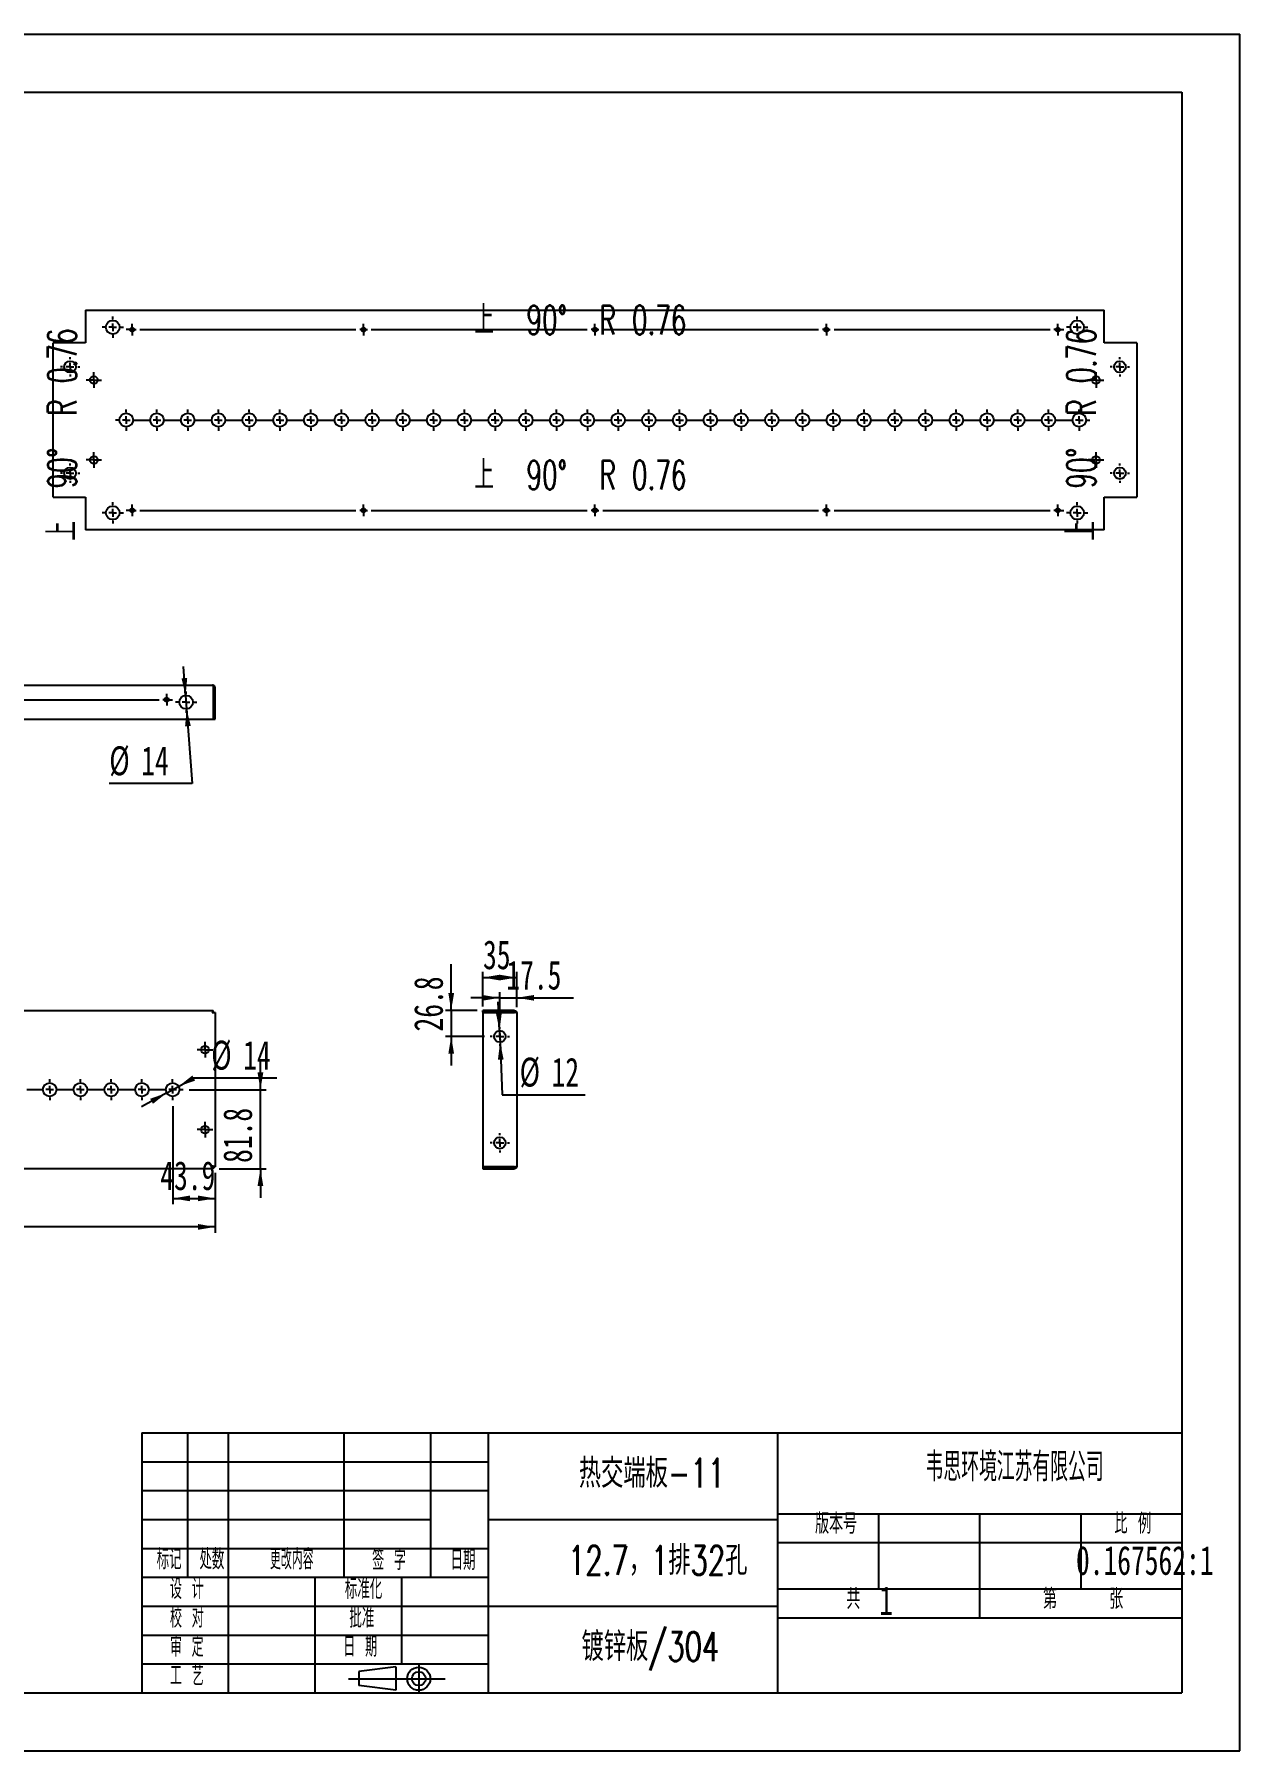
# Model space of a CAD drawing. Extents: x 0 to 2507, y 0 to 1772.
# Drawn here: x 1262 to 2507, y 0 to 1772 of the extents above; entities that cross this region are included whole.
import ezdxf

# ---------------------------------------------------------------- set-up
doc = ezdxf.new("R2010")
doc.units = 0
doc.header["$LTSCALE"] = 5.967946
doc.layers.get('0').update_dxf_attribs({"linetype": 'CONTINUOUS'})
for name, color, linetype in [('粗实线', 7, 'CONTINUOUS'), ('细实线', 7, 'CONTINUOUS'), ('轮廓线层', 7, 'CONTINUOUS')]:
    doc.layers.add(name, color=color, linetype=linetype)
doc.styles.add('SLDTEXTSTYLE0', font='TXT', dxfattribs={"width": 0.7, "bigfont": 'bigfont'})
doc.styles.add('SLDTEXTSTYLE1', font='TXT', dxfattribs={"width": 0.56, "bigfont": 'bigfont'})
doc.styles.add('SLDTEXTSTYLE2', font='TXT', dxfattribs={"width": 0.49, "bigfont": 'bigfont'})
doc.styles.add('SLDTEXTSTYLE3', font='TXT', dxfattribs={"width": 0.54, "bigfont": 'bigfont'})
doc.styles.add('SLDTEXTSTYLE4', font='TXT', dxfattribs={"width": 0.63, "bigfont": 'bigfont'})
doc.styles.add('SLDTEXTSTYLE5', font='TXT', dxfattribs={"width": 0.586667, "bigfont": 'bigfont'})
doc.styles.add('SLDTEXTSTYLE6', font='TXT', dxfattribs={"width": 0.7})
doc.styles.add('SLDTEXTSTYLE7', font='TXT', dxfattribs={"width": 0.628571, "bigfont": 'bigfont'})
doc.dimstyles.new('SLDDIMSTYLE0', dxfattribs={"dimtxt": 29.839728, "dimasz": 17.903837, "dimexe": 0, "dimexo": 0.0625, "dimgap": 7.459932, "dimtad": 2, "dimdec": 1, "dimrnd": 1e-09, "dimzin": 12, "dimtxsty": 'SLDTEXTSTYLE6', "dimsah": 1, "dimcen": 0.09, "dimazin": 3, "dimtfac": 1, "dimtdec": 1, "dimtofl": 0, "dimtmove": 0, "dimatfit": 3, "dimtolj": 1, "dimtzin": 12})
doc.dimstyles.new('SLDDIMSTYLE1', dxfattribs={"dimtxt": 29.839728, "dimasz": 17.903837, "dimexe": 0, "dimexo": 0.0625, "dimgap": 7.459932, "dimtad": 2, "dimdec": 1, "dimrnd": 1e-09, "dimzin": 12, "dimtxsty": 'SLDTEXTSTYLE6', "dimsah": 1, "dimcen": 0.09, "dimazin": 3, "dimtfac": 1, "dimtdec": 1, "dimtmove": 0, "dimatfit": 3, "dimtolj": 1, "dimtzin": 12})
doc.dimstyles.new('SLDDIMSTYLE2', dxfattribs={"dimtxt": 29.839728, "dimasz": 17.903837, "dimexe": 0, "dimexo": 0.0625, "dimgap": 7.459932, "dimtad": 0, "dimtih": 1, "dimtoh": 1, "dimdec": 1, "dimrnd": 1e-09, "dimzin": 12, "dimtxsty": 'SLDTEXTSTYLE6', "dimsah": 1, "dimcen": 0, "dimazin": 3, "dimtfac": 1, "dimtdec": 1, "dimtmove": 0, "dimatfit": 3, "dimtolj": 1, "dimtzin": 12})

# ---------------------------------------------------------------- blocks, each defined once
blk = doc.blocks.new('块6')
at = {"color": 7, "linetype": 'CONTINUOUS'}
for p, q in [((759.5, 926.6), (711.7, 920.6)), ((711.7, 920.6), (711.7, 902.7)), ((759.5, 926.6), (759.5, 896.7)), ((759.5, 896.7), (711.7, 902.7))]:
    blk.add_line(p, q, dxfattribs=at)
at = {"layer": '轮廓线层', "color": 7}
for p, q in [((698.2, 911.4), (823, 911.4)), ((789.1, 929.1), (789.1, 893.8))]:
    blk.add_line(p, q, dxfattribs=at)
for radius in [14.9, 8.95]:
    blk.add_circle((789.1, 911.4), radius, dxfattribs=at)
blk = doc.blocks.new('_D')
at = {"layer": '细实线'}
for p, q in [((392.5, 596.9), (392.5, 534.9)), ((1448.5, 596.9), (1448.5, 534.9)), ((1448.5, 540.9), (392.5, 540.9))]:
    blk.add_line(p, q, dxfattribs=at)
for points in [[(392.5, 540.9), (410.4, 537.9), (410.4, 543.9)], [(1448.5, 540.9), (1430.6, 543.9), (1430.6, 537.9)]]:
    blk.add_solid(points, dxfattribs=at)
at = {"layer": '细实线', "insert": (885.8, 579.3), "char_height": 29.84, "attachment_point": 1, "style": 'SLDTEXTSTYLE6'}
blk.add_mtext('1056', dxfattribs=at)
blk = doc.blocks.new('_D_2')
at = {"layer": '细实线'}
for p, q in [((1404.6, 665.7), (1404.6, 564.4)), ((1448.5, 596.9), (1448.5, 564.4)), ((1404.6, 570.3), (1448.5, 570.3))]:
    blk.add_line(p, q, dxfattribs=at)
for points in [[(1404.6, 570.3), (1422.5, 567.4), (1422.5, 573.3)], [(1448.5, 570.3), (1430.6, 573.3), (1430.6, 567.4)]]:
    blk.add_solid(points, dxfattribs=at)
at = {"layer": '细实线', "insert": (1391.8, 608.8), "char_height": 29.84, "attachment_point": 1, "style": 'SLDTEXTSTYLE6'}
blk.add_mtext('43.9', dxfattribs=at)
blk = doc.blocks.new('_D_3')
at = {"layer": '细实线'}
for p, q in [((1495.2, 682.6), (1495.2, 712.5)), ((1421.6, 682.6), (1501.1, 682.6)), ((1495.2, 600.9), (1495.2, 682.6)), ((1452.5, 600.9), (1501.1, 600.9)), ((1495.2, 600.9), (1495.2, 571))]:
    blk.add_line(p, q, dxfattribs=at)
for points in [[(1495.2, 682.6), (1498.2, 700.5), (1492.2, 700.5)], [(1495.2, 600.9), (1492.2, 583), (1498.2, 583)]]:
    blk.add_solid(points, dxfattribs=at)
at = {"layer": '细实线', "insert": (1456.7, 607), "char_height": 29.84, "attachment_point": 1, "rotation": 90, "style": 'SLDTEXTSTYLE6'}
blk.add_mtext('81.8', dxfattribs=at)
blk = doc.blocks.new('_D_4')
at = {"layer": '细实线'}
for p, q in [((1410.7, 686), (1426.5, 694.7)), ((1426.5, 694.7), (1512.1, 694.7)), ((1398.5, 679.3), (1372.3, 664.9)), ((1398.5, 679.3), (1410.7, 686))]:
    blk.add_line(p, q, dxfattribs=at)
for points in [[(1410.7, 686), (1427.8, 692), (1425, 697.3)], [(1398.5, 679.3), (1381.3, 673.2), (1384.2, 668)]]:
    blk.add_solid(points, dxfattribs=at)
at = {"layer": '细实线', "char_height": 29.84, "attachment_point": 1, "style": 'SLDTEXTSTYLE6'}
for s, insert in [('%%c', (1444.4, 733.2)), ('14', (1477.4, 733.2))]:
    blk.add_mtext(s, dxfattribs=dict(at, insert=insert))
blk = doc.blocks.new('SW_CENTERMARKSYMBOL_0')
at = {"layer": '细实线', "color": 0}
for p, q in [((-960.5, 0), (-963.5, 0)), ((-952.5, 0), (-956.5, 0)), ((-952.5, 8), (-952.5, 11)), ((-952.5, 0), (-952.5, 4)), ((-952.5, 0), (-952.5, -4)), ((-952.5, 0), (-948.5, 0)), ((-944.5, 0), (-928.75, 0)), ((-920.75, 0), (-924.75, 0)), ((-920.75, 8), (-920.75, 11)), ((-920.75, 0), (-920.75, 4)), ((-920.75, 0), (-920.75, -4)), ((-920.75, 0), (-916.75, 0)), ((-912.75, 0), (-897, 0)), ((-889, 0), (-893, 0)), ((-889, 8), (-889, 11)), ((-889, 0), (-889, 4)), ((-889, 0), (-889, -4)), ((-889, 0), (-885, 0)), ((-881, 0), (-865.25, 0)), ((-857.25, 0), (-861.25, 0)), ((-857.25, 8), (-857.25, 11)), ((-857.25, 0), (-857.25, 4)), ((-857.25, 0), (-857.25, -4)), ((-857.25, 0), (-853.25, 0)), ((-849.25, 0), (-833.5, 0)), ((-825.5, 0), (-829.5, 0)), ((-825.5, 8), (-825.5, 11)), ((-825.5, 0), (-825.5, 4)), ((-825.5, 0), (-825.5, -4)), ((-825.5, 0), (-821.5, 0)), ((-817.5, 0), (-801.75, 0)), ((-793.75, 0), (-797.75, 0)), ((-793.75, 8), (-793.75, 11)), ((-793.75, 0), (-793.75, 4)), ((-793.75, 0), (-793.75, -4)), ((-793.75, 0), (-789.75, 0)), ((-785.75, 0), (-770, 0)), ((-762, 0), (-766, 0)), ((-762, 8), (-762, 11)), ((-762, 0), (-762, 4)), ((-762, 0), (-762, -4)), ((-762, 0), (-758, 0)), ((-754, 0), (-738.25, 0)), ((-730.25, 0), (-734.25, 0)), ((-730.25, 8), (-730.25, 11)), ((-730.25, 0), (-730.25, 4)), ((-730.25, 0), (-730.25, -4)), ((-730.25, 0), (-726.25, 0)), ((-722.25, 0), (-706.5, 0)), ((-698.5, 0), (-702.5, 0)), ((-698.5, 8), (-698.5, 11)), ((-698.5, 0), (-698.5, 4)), ((-698.5, 0), (-698.5, -4)), ((-698.5, 0), (-694.5, 0)), ((-690.5, 0), (-674.75, 0)), ((-666.75, 0), (-670.75, 0)), ((-666.75, 8), (-666.75, 11)), ((-666.75, 0), (-666.75, 4)), ((-666.75, 0), (-666.75, -4)), ((-666.75, 0), (-662.75, 0)), ((-658.75, 0), (-643, 0)), ((-635, 0), (-639, 0)), ((-635, 8), (-635, 11)), ((-635, 0), (-635, 4)), ((-635, 0), (-635, -4)), ((-635, 0), (-631, 0)), ((-627, 0), (-611.25, 0)), ((-603.25, 0), (-607.25, 0)), ((-603.25, 8), (-603.25, 11)), ((-603.25, 0), (-603.25, 4)), ((-603.25, 0), (-603.25, -4)), ((-603.25, 0), (-599.25, 0)), ((-595.25, 0), (-579.5, 0)), ((-571.5, 0), (-575.5, 0)), ((-571.5, 8), (-571.5, 11)), ((-571.5, 0), (-571.5, 4)), ((-571.5, 0), (-571.5, -4)), ((-571.5, 0), (-567.5, 0)), ((-563.5, 0), (-547.75, 0)), ((-539.75, 0), (-543.75, 0)), ((-539.75, 8), (-539.75, 11)), ((-539.75, 0), (-539.75, 4)), ((-539.75, 0), (-539.75, -4)), ((-539.75, 0), (-535.75, 0)), ((-531.75, 0), (-516, 0)), ((-508, 0), (-512, 0)), ((-508, 8), (-508, 11)), ((-508, 0), (-508, 4)), ((-508, 0), (-508, -4)), ((-508, 0), (-504, 0)), ((-500, 0), (-484.25, 0)), ((-476.25, 0), (-480.25, 0)), ((-476.25, 8), (-476.25, 11)), ((-476.25, 0), (-476.25, 4)), ((-476.25, 0), (-476.25, -4)), ((-476.25, 0), (-472.25, 0)), ((-468.25, 0), (-452.5, 0)), ((-444.5, 0), (-448.5, 0)), ((-444.5, 8), (-444.5, 11)), ((-444.5, 0), (-444.5, 4)), ((-444.5, 0), (-444.5, -4)), ((-444.5, 0), (-440.5, 0)), ((-436.5, 0), (-420.75, 0)), ((-412.75, 0), (-416.75, 0)), ((-412.75, 8), (-412.75, 11)), ((-412.75, 0), (-412.75, 4)), ((-412.75, 0), (-412.75, -4)), ((-412.75, 0), (-408.75, 0)), ((-404.75, 0), (-389, 0)), ((-381, 0), (-385, 0)), ((-381, 8), (-381, 11)), ((-381, 0), (-381, 4)), ((-381, 0), (-381, -4)), ((-381, 0), (-377, 0)), ((-373, 0), (-357.25, 0)), ((-349.25, 0), (-353.25, 0)), ((-349.25, 8), (-349.25, 11)), ((-349.25, 0), (-349.25, 4)), ((-349.25, 0), (-349.25, -4)), ((-349.25, 0), (-345.25, 0)), ((-341.25, 0), (-325.5, 0)), ((-317.5, 0), (-321.5, 0)), ((-317.5, 8), (-317.5, 11)), ((-317.5, 0), (-317.5, 4)), ((-317.5, 0), (-317.5, -4)), ((-317.5, 0), (-313.5, 0)), ((-309.5, 0), (-293.75, 0)), ((-285.75, 0), (-289.75, 0)), ((-285.75, 8), (-285.75, 11)), ((-285.75, 0), (-285.75, 4)), ((-285.75, 0), (-285.75, -4)), ((-285.75, 0), (-281.75, 0)), ((-277.75, 0), (-262, 0)), ((-254, 0), (-258, 0)), ((-254, 8), (-254, 11)), ((-254, 0), (-254, 4)), ((-254, 0), (-254, -4)), ((-254, 0), (-250, 0)), ((-246, 0), (-230.25, 0)), ((-222.25, 0), (-226.25, 0)), ((-222.25, 8), (-222.25, 11)), ((-222.25, 0), (-222.25, 4)), ((-222.25, 0), (-222.25, -4)), ((-222.25, 0), (-218.25, 0)), ((-214.25, 0), (-198.5, 0)), ((-190.5, 0), (-194.5, 0)), ((-190.5, 8), (-190.5, 11)), ((-190.5, 0), (-190.5, 4)), ((-190.5, 0), (-190.5, -4)), ((-190.5, 0), (-186.5, 0)), ((-182.5, 0), (-166.75, 0)), ((-158.75, 0), (-162.75, 0)), ((-158.75, 8), (-158.75, 11)), ((-158.75, 0), (-158.75, 4)), ((-158.75, 0), (-158.75, -4)), ((-158.75, 0), (-154.75, 0)), ((-150.75, 0), (-135, 0)), ((-127, 0), (-131, 0)), ((-127, 8), (-127, 11)), ((-127, 0), (-127, 4)), ((-127, 0), (-127, -4)), ((-127, 0), (-123, 0)), ((-119, 0), (-103.25, 0)), ((-95.25, 0), (-99.25, 0)), ((-95.25, 8), (-95.25, 11)), ((-95.25, 0), (-95.25, 4)), ((-95.25, 0), (-95.25, -4)), ((-95.25, 0), (-91.25, 0)), ((-87.25, 0), (-71.5, 0)), ((-63.5, 0), (-67.5, 0)), ((-63.5, 8), (-63.5, 11)), ((-63.5, 0), (-63.5, 4)), ((-63.5, 0), (-63.5, -4)), ((-63.5, 0), (-59.5, 0)), ((-55.5, 0), (-39.75, 0)), ((-31.75, 0), (-35.75, 0)), ((-31.75, 8), (-31.75, 11)), ((-31.75, 0), (-31.75, 4)), ((-31.75, 0), (-31.75, -4)), ((-31.75, 0), (-27.75, 0)), ((-23.75, 0), (-8, 0)), ((0, 0), (-4, 0)), ((0, 8), (0, 11)), ((0, 0), (0, 4)), ((0, 0), (0, -4)), ((0, 0), (4, 0)), ((8, 0), (23.75, 0)), ((31.75, 0), (27.75, 0)), ((31.75, 8), (31.75, 11)), ((31.75, 0), (31.75, 4)), ((31.75, 0), (31.75, -4)), ((31.75, 0), (35.75, 0)), ((39.75, 0), (42.75, 0)), ((-952.5, -8), (-952.5, -11)), ((-920.75, -8), (-920.75, -11)), ((-889, -8), (-889, -11)), ((-857.25, -8), (-857.25, -11)), ((-825.5, -8), (-825.5, -11)), ((-793.75, -8), (-793.75, -11)), ((-762, -8), (-762, -11)), ((-730.25, -8), (-730.25, -11)), ((-698.5, -8), (-698.5, -11)), ((-666.75, -8), (-666.75, -11)), ((-635, -8), (-635, -11)), ((-603.25, -8), (-603.25, -11)), ((-571.5, -8), (-571.5, -11)), ((-539.75, -8), (-539.75, -11)), ((-508, -8), (-508, -11)), ((-476.25, -8), (-476.25, -11)), ((-444.5, -8), (-444.5, -11)), ((-412.75, -8), (-412.75, -11)), ((-381, -8), (-381, -11)), ((-349.25, -8), (-349.25, -11)), ((-317.5, -8), (-317.5, -11)), ((-285.75, -8), (-285.75, -11)), ((-254, -8), (-254, -11)), ((-222.25, -8), (-222.25, -11)), ((-190.5, -8), (-190.5, -11)), ((-158.75, -8), (-158.75, -11)), ((-127, -8), (-127, -11)), ((-95.25, -8), (-95.25, -11)), ((-63.5, -8), (-63.5, -11)), ((-31.75, -8), (-31.75, -11)), ((0, -8), (0, -11)), ((31.75, -8), (31.75, -11))]:
    blk.add_line(p, q, dxfattribs=at)
blk = doc.blocks.new('SW_CENTERMARKSYMBOL_2')
at = {"layer": '细实线', "color": 0}
for p, q in [((-4, 0), (-8, 0)), ((0, 0), (-4, 0)), ((0, 4), (0, 8)), ((0, 0), (0, 4)), ((0, 0), (0, -4)), ((0, 0), (4, 0)), ((4, 0), (8, 0)), ((0, -4), (0, -8))]:
    blk.add_line(p, q, dxfattribs=at)
blk = doc.blocks.new('SW_CENTERMARKSYMBOL_3')
at = {"layer": '细实线', "color": 0}
for p, q in [((-4, 0), (-8, 0)), ((0, 0), (-4, 0)), ((0, 4), (0, 8)), ((0, 0), (0, 4)), ((0, 0), (0, -4)), ((0, 0), (4, 0)), ((4, 0), (8, 0)), ((0, -4), (0, -8))]:
    blk.add_line(p, q, dxfattribs=at)
blk = doc.blocks.new('_D_9')
at = {"layer": '细实线'}
for p, q in [((1724.9, 768.4), (1724.9, 804.4)), ((1724.9, 798.4), (1759.9, 798.4)), ((1759.9, 767.7), (1759.9, 804.4))]:
    blk.add_line(p, q, dxfattribs=at)
for points in [[(1724.9, 798.4), (1742.8, 795.4), (1742.8, 801.4)], [(1759.9, 798.4), (1742, 801.4), (1742, 795.4)]]:
    blk.add_solid(points, dxfattribs=at)
at = {"layer": '细实线', "insert": (1725.1, 836.9), "char_height": 29.84, "attachment_point": 1, "style": 'SLDTEXTSTYLE6'}
blk.add_mtext('35', dxfattribs=at)
blk = doc.blocks.new('_D_10')
at = {"layer": '细实线'}
for p, q in [((1742.4, 753.6), (1742.4, 783.4)), ((1759.9, 767.7), (1759.9, 783.4)), ((1742.4, 777.5), (1712.6, 777.5)), ((1742.4, 777.5), (1759.9, 777.5)), ((1759.9, 777.5), (1818.7, 777.5))]:
    blk.add_line(p, q, dxfattribs=at)
for points in [[(1742.4, 777.5), (1724.5, 780.4), (1724.5, 774.5)], [(1759.9, 777.5), (1777.8, 774.5), (1777.8, 780.4)]]:
    blk.add_solid(points, dxfattribs=at)
at = {"layer": '细实线', "insert": (1749.2, 815.9), "char_height": 29.84, "attachment_point": 1, "style": 'SLDTEXTSTYLE6'}
blk.add_mtext('17.5', dxfattribs=at)
blk = doc.blocks.new('_D_11')
at = {"layer": '细实线'}
for p, q in [((1692.2, 764.4), (1692.2, 812.2)), ((1719, 764.4), (1686.3, 764.4)), ((1692.2, 764.4), (1692.2, 737.6)), ((1726.5, 737.6), (1686.3, 737.6)), ((1692.2, 737.6), (1692.2, 707.7))]:
    blk.add_line(p, q, dxfattribs=at)
for points in [[(1692.2, 764.4), (1695.2, 782.3), (1689.3, 782.3)], [(1692.2, 737.6), (1689.3, 719.7), (1695.2, 719.7)]]:
    blk.add_solid(points, dxfattribs=at)
at = {"layer": '细实线', "insert": (1653.8, 742.7), "char_height": 29.84, "attachment_point": 1, "rotation": 90, "style": 'SLDTEXTSTYLE6'}
blk.add_mtext('26.8', dxfattribs=at)
blk = doc.blocks.new('_D_12')
at = {"layer": '细实线'}
for p, q in [((1742.2, 743.6), (1740.9, 773.4)), ((1742.2, 743.6), (1742.7, 731.6)), ((1742.7, 731.6), (1745, 677.3)), ((1745, 677.3), (1830.6, 677.3))]:
    blk.add_line(p, q, dxfattribs=at)
for points in [[(1742.2, 743.6), (1744.4, 761.6), (1738.5, 761.3)], [(1742.7, 731.6), (1740.5, 713.6), (1746.4, 713.8)]]:
    blk.add_solid(points, dxfattribs=at)
at = {"layer": '细实线', "char_height": 29.84, "attachment_point": 1, "style": 'SLDTEXTSTYLE6'}
for s, insert in [('%%c', (1762.9, 715.7)), ('12', (1795.9, 715.7))]:
    blk.add_mtext(s, dxfattribs=dict(at, insert=insert))
blk = doc.blocks.new('SW_CENTERMARKSYMBOL_5')
at = {"layer": '细实线', "color": 0}
for p, q in [((-8, 0), (-10, 0)), ((0, 0), (-4, 0)), ((0, 8), (0, 10)), ((0, 0), (0, 4)), ((0, 0), (0, -4)), ((0, 0), (4, 0)), ((8, 0), (10, 0)), ((0, -8), (0, -10))]:
    blk.add_line(p, q, dxfattribs=at)
blk = doc.blocks.new('SW_CENTERMARKSYMBOL_6')
at = {"layer": '细实线', "color": 0}
for p, q in [((-8, 0), (-10, 0)), ((0, 0), (-4, 0)), ((0, 8), (0, 10)), ((0, 0), (0, 4)), ((0, 0), (0, -4)), ((0, 0), (4, 0)), ((8, 0), (10, 0)), ((0, -8), (0, -10))]:
    blk.add_line(p, q, dxfattribs=at)
blk = doc.blocks.new('_D_17')
at = {"layer": '细实线'}
for p, q in [((1418, 1089.8), (1415.7, 1119.5)), ((1418, 1089.8), (1419, 1075.8)), ((1419, 1075.8), (1424.7, 998.7)), ((1424.7, 998.7), (1339.1, 998.7))]:
    blk.add_line(p, q, dxfattribs=at)
for points in [[(1418, 1089.8), (1419.6, 1107.8), (1413.7, 1107.4)], [(1419, 1075.8), (1417.4, 1057.7), (1423.3, 1058.2)]]:
    blk.add_solid(points, dxfattribs=at)
at = {"layer": '细实线', "char_height": 29.84, "attachment_point": 1, "style": 'SLDTEXTSTYLE6'}
for s, insert in [('%%c', (1339.1, 1037.2)), ('14', (1372.1, 1037.2))]:
    blk.add_mtext(s, dxfattribs=dict(at, insert=insert))
blk = doc.blocks.new('SW_CENTERMARKSYMBOL_8')
at = {"layer": '细实线', "color": 0}
for p, q in [((-8, 0), (-11, 0)), ((0, 0), (-4, 0)), ((0, 8), (0, 11)), ((0, 0), (0, 4)), ((0, 0), (0, -4)), ((0, 0), (4, 0)), ((8, 0), (11, 0)), ((0, -8), (0, -11))]:
    blk.add_line(p, q, dxfattribs=at)
blk = doc.blocks.new('SW_CENTERMARKSYMBOL_9')
at = {"layer": '细实线', "color": 0}
for p, q in [((-243, 0), (-245.1, 0)), ((-239, 0), (-243, 0)), ((-239, 4), (-239, 6.1)), ((-239, 0), (-239, 4)), ((-239, 0), (-239, -4)), ((-239, 0), (-235, 0)), ((-231, 0), (-8, 0)), ((0, 0), (-4, 0)), ((0, 4), (0, 6.1)), ((0, 0), (0, 4)), ((0, 0), (0, -4)), ((0, 0), (4, 0)), ((8, 0), (231, 0)), ((239, 0), (235, 0)), ((239, 4), (239, 6.1)), ((239, 0), (239, 4)), ((239, 0), (239, -4)), ((239, 0), (243, 0)), ((247, 0), (470, 0)), ((478, 0), (474, 0)), ((478, 4), (478, 6.1)), ((478, 0), (478, 4)), ((478, 0), (478, -4)), ((478, 0), (482, 0)), ((486, 0), (709, 0)), ((717, 0), (713, 0)), ((717, 4), (717, 6.1)), ((717, 0), (717, 4)), ((717, 0), (717, -4)), ((717, 0), (721, 0)), ((721, 0), (723.1, 0)), ((-239, -4), (-239, -6.1)), ((0, -4), (0, -6.1)), ((239, -4), (239, -6.1)), ((478, -4), (478, -6.1)), ((717, -4), (717, -6.1))]:
    blk.add_line(p, q, dxfattribs=at)
blk = doc.blocks.new('SW_CENTERMARKSYMBOL_10')
at = {"layer": '细实线', "color": 0}
for p, q in [((-39.75, 0), (-42.75, 0)), ((-31.75, 0), (-35.75, 0)), ((-31.75, 8), (-31.75, 11)), ((-31.75, 0), (-31.75, 4)), ((-31.75, 0), (-31.75, -4)), ((-31.75, 0), (-27.75, 0)), ((-23.75, 0), (-8, 0)), ((0, 0), (-4, 0)), ((0, 8), (0, 11)), ((0, 0), (0, 4)), ((0, 0), (0, -4)), ((0, 0), (4, 0)), ((8, 0), (23.75, 0)), ((31.75, 0), (27.75, 0)), ((31.75, 8), (31.75, 11)), ((31.75, 0), (31.75, 4)), ((31.75, 0), (31.75, -4)), ((31.75, 0), (35.75, 0)), ((39.75, 0), (55.5, 0)), ((63.5, 0), (59.5, 0)), ((63.5, 8), (63.5, 11)), ((63.5, 0), (63.5, 4)), ((63.5, 0), (63.5, -4)), ((63.5, 0), (67.5, 0)), ((71.5, 0), (87.25, 0)), ((95.25, 0), (91.25, 0)), ((95.25, 8), (95.25, 11)), ((95.25, 0), (95.25, 4)), ((95.25, 0), (95.25, -4)), ((95.25, 0), (99.25, 0)), ((103.25, 0), (119, 0)), ((127, 0), (123, 0)), ((127, 8), (127, 11)), ((127, 0), (127, 4)), ((127, 0), (127, -4)), ((127, 0), (131, 0)), ((135, 0), (150.75, 0)), ((158.75, 0), (154.75, 0)), ((158.75, 8), (158.75, 11)), ((158.75, 0), (158.75, 4)), ((158.75, 0), (158.75, -4)), ((158.75, 0), (162.75, 0)), ((166.75, 0), (182.5, 0)), ((190.5, 0), (186.5, 0)), ((190.5, 8), (190.5, 11)), ((190.5, 0), (190.5, 4)), ((190.5, 0), (190.5, -4)), ((190.5, 0), (194.5, 0)), ((198.5, 0), (214.25, 0)), ((222.25, 0), (218.25, 0)), ((222.25, 8), (222.25, 11)), ((222.25, 0), (222.25, 4)), ((222.25, 0), (222.25, -4)), ((222.25, 0), (226.25, 0)), ((230.25, 0), (246, 0)), ((254, 0), (250, 0)), ((254, 8), (254, 11)), ((254, 0), (254, 4)), ((254, 0), (254, -4)), ((254, 0), (258, 0)), ((262, 0), (277.75, 0)), ((285.75, 0), (281.75, 0)), ((285.75, 8), (285.75, 11)), ((285.75, 0), (285.75, 4)), ((285.75, 0), (285.75, -4)), ((285.75, 0), (289.75, 0)), ((293.75, 0), (309.5, 0)), ((317.5, 0), (313.5, 0)), ((317.5, 8), (317.5, 11)), ((317.5, 0), (317.5, 4)), ((317.5, 0), (317.5, -4)), ((317.5, 0), (321.5, 0)), ((325.5, 0), (341.25, 0)), ((349.25, 0), (345.25, 0)), ((349.25, 8), (349.25, 11)), ((349.25, 0), (349.25, 4)), ((349.25, 0), (349.25, -4)), ((349.25, 0), (353.25, 0)), ((357.25, 0), (373, 0)), ((381, 0), (377, 0)), ((381, 8), (381, 11)), ((381, 0), (381, 4)), ((381, 0), (381, -4)), ((381, 0), (385, 0)), ((389, 0), (404.75, 0)), ((412.75, 0), (408.75, 0)), ((412.75, 8), (412.75, 11)), ((412.75, 0), (412.75, 4)), ((412.75, 0), (412.75, -4)), ((412.75, 0), (416.75, 0)), ((420.75, 0), (436.5, 0)), ((444.5, 0), (440.5, 0)), ((444.5, 8), (444.5, 11)), ((444.5, 0), (444.5, 4)), ((444.5, 0), (444.5, -4)), ((444.5, 0), (448.5, 0)), ((452.5, 0), (468.25, 0)), ((476.25, 0), (472.25, 0)), ((476.25, 8), (476.25, 11)), ((476.25, 0), (476.25, 4)), ((476.25, 0), (476.25, -4)), ((476.25, 0), (480.25, 0)), ((484.25, 0), (500, 0)), ((508, 0), (504, 0)), ((508, 8), (508, 11)), ((508, 0), (508, 4)), ((508, 0), (508, -4)), ((508, 0), (512, 0)), ((516, 0), (531.75, 0)), ((539.75, 0), (535.75, 0)), ((539.75, 8), (539.75, 11)), ((539.75, 0), (539.75, 4)), ((539.75, 0), (539.75, -4)), ((539.75, 0), (543.75, 0)), ((547.75, 0), (563.5, 0)), ((571.5, 0), (567.5, 0)), ((571.5, 8), (571.5, 11)), ((571.5, 0), (571.5, 4)), ((571.5, 0), (571.5, -4)), ((571.5, 0), (575.5, 0)), ((579.5, 0), (595.25, 0)), ((603.25, 0), (599.25, 0)), ((603.25, 8), (603.25, 11)), ((603.25, 0), (603.25, 4)), ((603.25, 0), (603.25, -4)), ((603.25, 0), (607.25, 0)), ((611.25, 0), (627, 0)), ((635, 0), (631, 0)), ((635, 8), (635, 11)), ((635, 0), (635, 4)), ((635, 0), (635, -4)), ((635, 0), (639, 0)), ((643, 0), (658.75, 0)), ((666.75, 0), (662.75, 0)), ((666.75, 8), (666.75, 11)), ((666.75, 0), (666.75, 4)), ((666.75, 0), (666.75, -4)), ((666.75, 0), (670.75, 0)), ((674.75, 0), (690.5, 0)), ((698.5, 0), (694.5, 0)), ((698.5, 8), (698.5, 11)), ((698.5, 0), (698.5, 4)), ((698.5, 0), (698.5, -4)), ((698.5, 0), (702.5, 0)), ((706.5, 0), (722.25, 0)), ((730.25, 0), (726.25, 0)), ((730.25, 8), (730.25, 11)), ((730.25, 0), (730.25, 4)), ((730.25, 0), (730.25, -4)), ((730.25, 0), (734.25, 0)), ((738.25, 0), (754, 0)), ((762, 0), (758, 0)), ((762, 8), (762, 11)), ((762, 0), (762, 4)), ((762, 0), (762, -4)), ((762, 0), (766, 0)), ((770, 0), (785.75, 0)), ((793.75, 0), (789.75, 0)), ((793.75, 8), (793.75, 11)), ((793.75, 0), (793.75, 4)), ((793.75, 0), (793.75, -4)), ((793.75, 0), (797.75, 0)), ((801.75, 0), (817.5, 0)), ((825.5, 0), (821.5, 0)), ((825.5, 8), (825.5, 11)), ((825.5, 0), (825.5, 4)), ((825.5, 0), (825.5, -4)), ((825.5, 0), (829.5, 0)), ((833.5, 0), (849.25, 0)), ((857.25, 0), (853.25, 0)), ((857.25, 8), (857.25, 11)), ((857.25, 0), (857.25, 4)), ((857.25, 0), (857.25, -4)), ((857.25, 0), (861.25, 0)), ((865.25, 0), (881, 0)), ((889, 0), (885, 0)), ((889, 8), (889, 11)), ((889, 0), (889, 4)), ((889, 0), (889, -4)), ((889, 0), (893, 0)), ((897, 0), (912.75, 0)), ((920.75, 0), (916.75, 0)), ((920.75, 8), (920.75, 11)), ((920.75, 0), (920.75, 4)), ((920.75, 0), (920.75, -4)), ((920.75, 0), (924.75, 0)), ((928.75, 0), (944.5, 0)), ((952.5, 0), (948.5, 0)), ((952.5, 8), (952.5, 11)), ((952.5, 0), (952.5, 4)), ((952.5, 0), (952.5, -4)), ((952.5, 0), (956.5, 0)), ((960.5, 0), (963.5, 0)), ((-31.75, -8), (-31.75, -11)), ((0, -8), (0, -11)), ((31.75, -8), (31.75, -11)), ((63.5, -8), (63.5, -11)), ((95.25, -8), (95.25, -11)), ((127, -8), (127, -11)), ((158.75, -8), (158.75, -11)), ((190.5, -8), (190.5, -11)), ((222.25, -8), (222.25, -11)), ((254, -8), (254, -11)), ((285.75, -8), (285.75, -11)), ((317.5, -8), (317.5, -11)), ((349.25, -8), (349.25, -11)), ((381, -8), (381, -11)), ((412.75, -8), (412.75, -11)), ((444.5, -8), (444.5, -11)), ((476.25, -8), (476.25, -11)), ((508, -8), (508, -11)), ((539.75, -8), (539.75, -11)), ((571.5, -8), (571.5, -11)), ((603.25, -8), (603.25, -11)), ((635, -8), (635, -11)), ((666.75, -8), (666.75, -11)), ((698.5, -8), (698.5, -11)), ((730.25, -8), (730.25, -11)), ((762, -8), (762, -11)), ((793.75, -8), (793.75, -11)), ((825.5, -8), (825.5, -11)), ((857.25, -8), (857.25, -11)), ((889, -8), (889, -11)), ((920.75, -8), (920.75, -11)), ((952.5, -8), (952.5, -11))]:
    blk.add_line(p, q, dxfattribs=at)
blk = doc.blocks.new('SW_CENTERMARKSYMBOL_11')
at = {"layer": '细实线', "color": 0}
for p, q in [((-4, 0), (-8, 0)), ((0, 0), (-4, 0)), ((0, 4), (0, 8)), ((0, 0), (0, 4)), ((0, 0), (0, -4)), ((0, 0), (4, 0)), ((4, 0), (8, 0)), ((0, -4), (0, -8))]:
    blk.add_line(p, q, dxfattribs=at)
blk = doc.blocks.new('SW_CENTERMARKSYMBOL_12')
at = {"layer": '细实线', "color": 0}
for p, q in [((-4, 0), (-8, 0)), ((0, 0), (-4, 0)), ((0, 4), (0, 8)), ((0, 0), (0, 4)), ((0, 0), (0, -4)), ((0, 0), (4, 0)), ((4, 0), (8, 0)), ((0, -4), (0, -8))]:
    blk.add_line(p, q, dxfattribs=at)
blk = doc.blocks.new('SW_CENTERMARKSYMBOL_13')
at = {"layer": '细实线', "color": 0}
for p, q in [((-4, 0), (-8, 0)), ((0, 0), (-4, 0)), ((0, 4), (0, 8)), ((0, 0), (0, 4)), ((0, 0), (0, -4)), ((0, 0), (4, 0)), ((4, 0), (8, 0)), ((0, -4), (0, -8))]:
    blk.add_line(p, q, dxfattribs=at)
blk = doc.blocks.new('SW_CENTERMARKSYMBOL_14')
at = {"layer": '细实线', "color": 0}
for p, q in [((-4, 0), (-8, 0)), ((0, 0), (-4, 0)), ((0, 4), (0, 8)), ((0, 0), (0, 4)), ((0, 0), (0, -4)), ((0, 0), (4, 0)), ((4, 0), (8, 0)), ((0, -4), (0, -8))]:
    blk.add_line(p, q, dxfattribs=at)
blk = doc.blocks.new('SW_CENTERMARKSYMBOL_15')
at = {"layer": '细实线', "color": 0}
for p, q in [((-8, 0), (-10, 0)), ((0, 0), (-4, 0)), ((0, 8), (0, 10)), ((0, 0), (0, 4)), ((0, 0), (0, -4)), ((0, 0), (4, 0)), ((8, 0), (10, 0)), ((0, -8), (0, -10))]:
    blk.add_line(p, q, dxfattribs=at)
blk = doc.blocks.new('SW_CENTERMARKSYMBOL_16')
at = {"layer": '细实线', "color": 0}
for p, q in [((-8, 0), (-10, 0)), ((0, 0), (-4, 0)), ((0, 8), (0, 10)), ((0, 0), (0, 4)), ((0, 0), (0, -4)), ((0, 0), (4, 0)), ((8, 0), (10, 0)), ((0, -8), (0, -10))]:
    blk.add_line(p, q, dxfattribs=at)
blk = doc.blocks.new('SW_CENTERMARKSYMBOL_17')
at = {"layer": '细实线', "color": 0}
for p, q in [((-8, 0), (-11, 0)), ((0, 0), (-4, 0)), ((0, 8), (0, 11)), ((0, 0), (0, 4)), ((0, 0), (0, -4)), ((0, 0), (4, 0)), ((8, 0), (11, 0)), ((0, -8), (0, -11))]:
    blk.add_line(p, q, dxfattribs=at)
blk = doc.blocks.new('SW_CENTERMARKSYMBOL_18')
at = {"layer": '细实线', "color": 0}
for p, q in [((-8, 0), (-11, 0)), ((0, 0), (-4, 0)), ((0, 8), (0, 11)), ((0, 0), (0, 4)), ((0, 0), (0, -4)), ((0, 0), (4, 0)), ((8, 0), (11, 0)), ((0, -8), (0, -11))]:
    blk.add_line(p, q, dxfattribs=at)
blk = doc.blocks.new('SW_CENTERMARKSYMBOL_19')
at = {"layer": '细实线', "color": 0}
for p, q in [((-721, 0), (-723.1, 0)), ((-717, 0), (-721, 0)), ((-717, 4), (-717, 6.1)), ((-717, 0), (-717, 4)), ((-717, 0), (-717, -4)), ((-717, 0), (-713, 0)), ((-709, 0), (-486, 0)), ((-478, 0), (-482, 0)), ((-478, 4), (-478, 6.1)), ((-478, 0), (-478, 4)), ((-478, 0), (-478, -4)), ((-478, 0), (-474, 0)), ((-470, 0), (-247, 0)), ((-239, 0), (-243, 0)), ((-239, 4), (-239, 6.1)), ((-239, 0), (-239, 4)), ((-239, 0), (-239, -4)), ((-239, 0), (-235, 0)), ((-231, 0), (-8, 0)), ((0, 0), (-4, 0)), ((0, 4), (0, 6.1)), ((0, 0), (0, 4)), ((0, 0), (0, -4)), ((0, 0), (4, 0)), ((8, 0), (231, 0)), ((239, 0), (235, 0)), ((239, 4), (239, 6.1)), ((239, 0), (239, 4)), ((239, 0), (239, -4)), ((239, 0), (243, 0)), ((243, 0), (245.1, 0)), ((-717, -4), (-717, -6.1)), ((-478, -4), (-478, -6.1)), ((-239, -4), (-239, -6.1)), ((0, -4), (0, -6.1)), ((239, -4), (239, -6.1))]:
    blk.add_line(p, q, dxfattribs=at)
blk = doc.blocks.new('SW_CENTERMARKSYMBOL_20')
at = {"layer": '细实线', "color": 0}
for p, q in [((-8, 0), (-10, 0)), ((0, 0), (-4, 0)), ((0, 8), (0, 10)), ((0, 0), (0, 4)), ((0, 0), (0, -4)), ((0, 0), (4, 0)), ((8, 0), (10, 0)), ((0, -8), (0, -10))]:
    blk.add_line(p, q, dxfattribs=at)
blk = doc.blocks.new('SW_CENTERMARKSYMBOL_21')
at = {"layer": '细实线', "color": 0}
for p, q in [((-8, 0), (-10, 0)), ((0, 0), (-4, 0)), ((0, 8), (0, 10)), ((0, 0), (0, 4)), ((0, 0), (0, -4)), ((0, 0), (4, 0)), ((8, 0), (10, 0)), ((0, -8), (0, -10))]:
    blk.add_line(p, q, dxfattribs=at)
blk = doc.blocks.new('SW_CENTERMARKSYMBOL_22')
at = {"layer": '细实线', "color": 0}
for p, q in [((-8, 0), (-11, 0)), ((0, 0), (-4, 0)), ((0, 8), (0, 11)), ((0, 0), (0, 4)), ((0, 0), (0, -4)), ((0, 0), (4, 0)), ((8, 0), (11, 0)), ((0, -8), (0, -11))]:
    blk.add_line(p, q, dxfattribs=at)
blk = doc.blocks.new('SW_CENTERMARKSYMBOL_23')
at = {"layer": '细实线', "color": 0}
for p, q in [((-8, 0), (-11, 0)), ((0, 0), (-4, 0)), ((0, 8), (0, 11)), ((0, 0), (0, 4)), ((0, 0), (0, -4)), ((0, 0), (4, 0)), ((8, 0), (11, 0)), ((0, -8), (0, -11))]:
    blk.add_line(p, q, dxfattribs=at)
blk = doc.blocks.new('SW_CENTERMARKSYMBOL_24')
at = {"layer": '细实线', "color": 0}
for p, q in [((-721, 0), (-723.1, 0)), ((-717, 0), (-721, 0)), ((-717, 4), (-717, 6.1)), ((-717, 0), (-717, 4)), ((-717, 0), (-717, -4)), ((-717, 0), (-713, 0)), ((-709, 0), (-486, 0)), ((-478, 0), (-482, 0)), ((-478, 4), (-478, 6.1)), ((-478, 0), (-478, 4)), ((-478, 0), (-478, -4)), ((-478, 0), (-474, 0)), ((-470, 0), (-247, 0)), ((-239, 0), (-243, 0)), ((-239, 4), (-239, 6.1)), ((-239, 0), (-239, 4)), ((-239, 0), (-239, -4)), ((-239, 0), (-235, 0)), ((-231, 0), (-8, 0)), ((0, 0), (-4, 0)), ((0, 4), (0, 6.1)), ((0, 0), (0, 4)), ((0, 0), (0, -4)), ((0, 0), (4, 0)), ((8, 0), (231, 0)), ((239, 0), (235, 0)), ((239, 4), (239, 6.1)), ((239, 0), (239, 4)), ((239, 0), (239, -4)), ((239, 0), (243, 0)), ((243, 0), (245.1, 0)), ((-717, -4), (-717, -6.1)), ((-478, -4), (-478, -6.1)), ((-239, -4), (-239, -6.1)), ((0, -4), (0, -6.1)), ((239, -4), (239, -6.1))]:
    blk.add_line(p, q, dxfattribs=at)

msp = doc.modelspace()

# ---------------------------------------------------------------- linework, layer by layer
at = {"color": 7, "linetype": 'CONTINUOUS'}
for p, q in [((1314.69, 1487.5), (1314.69, 1453.95)), ((1314.69, 1487.5), (2366.75, 1487.5)), ((2366.75, 1453.95), (2366.75, 1487.5)), ((1281.14, 1294.39), (1281.14, 1453.95)), ((1314.69, 1453.95), (1281.14, 1453.95)), ((2400.3, 1453.95), (2366.75, 1453.95)), ((2400.3, 1453.95), (2400.3, 1294.39)), ((1281.14, 1294.39), (1314.69, 1294.39)), ((1314.69, 1294.39), (1314.69, 1260.84)), ((2366.75, 1294.39), (2400.3, 1294.39)), ((2366.75, 1260.84), (2366.75, 1294.39)), ((2366.75, 1260.84), (1314.69, 1260.84)), ((395.14, 1100.29), (1445.82, 1100.29)), ((1446.51, 1097.63), (1446.51, 1065.29)), ((1446.58, 1097.63), (1448.48, 1097.63)), ((1446.58, 1065.29), (1446.58, 1097.63)), ((1448.48, 1065.29), (1448.48, 1097.63)), ((394.45, 1065.29), (1446.51, 1065.29)), ((1446.58, 1065.29), (1448.48, 1065.29)), ((394.45, 764.39), (1446.51, 764.39)), ((1446.51, 762.49), (1446.51, 764.39)), ((1446.58, 762.42), (1448.48, 762.42)), ((1448.48, 762.42), (1448.48, 602.86)), ((1724.94, 762.49), (1724.94, 764.39)), ((1757.28, 764.39), (1724.94, 764.39)), ((1757.28, 762.49), (1724.94, 762.49)), ((1724.94, 762.42), (1724.94, 602.86)), ((1724.94, 762.42), (1757.28, 762.42)), ((1757.28, 762.49), (1757.28, 764.39)), ((1759.94, 761.73), (1759.94, 603.55)), ((1446.51, 602.79), (1446.51, 600.89)), ((1446.58, 602.86), (1448.48, 602.86)), ((1757.28, 602.86), (1724.94, 602.86)), ((1724.94, 602.79), (1757.28, 602.79)), ((1724.94, 602.79), (1724.94, 600.89)), ((1757.28, 602.79), (1757.28, 600.89)), ((1446.51, 600.89), (394.45, 600.89)), ((1724.94, 600.89), (1757.28, 600.89))]:
    msp.add_line(p, q, dxfattribs=at)
for centre, radius in [((1342.72, 1470), 7), ((2338.72, 1470), 7), ((1362.72, 1467.5), 2.1), ((1601.72, 1467.5), 2.1), ((1840.72, 1467.5), 2.1), ((2079.72, 1467.5), 2.1), ((2318.72, 1467.5), 2.1), ((1298.64, 1429.12), 6), ((1323.22, 1415.42), 4), ((2358.22, 1415.42), 4), ((2382.8, 1429.12), 6), ((1356.62, 1374.17), 7), ((1388.37, 1374.17), 7), ((1420.12, 1374.17), 7), ((1451.87, 1374.17), 7), ((1483.62, 1374.17), 7), ((1515.37, 1374.17), 7), ((1547.12, 1374.17), 7), ((1578.87, 1374.17), 7), ((1610.62, 1374.17), 7), ((1642.37, 1374.17), 7), ((1674.12, 1374.17), 7), ((1705.87, 1374.17), 7), ((1737.62, 1374.17), 7), ((1769.37, 1374.17), 7), ((1801.12, 1374.17), 7), ((1832.87, 1374.17), 7), ((1864.62, 1374.17), 7), ((1896.37, 1374.17), 7), ((1928.12, 1374.17), 7), ((1959.87, 1374.17), 7), ((1991.62, 1374.17), 7), ((2023.37, 1374.17), 7), ((2055.12, 1374.17), 7), ((2086.87, 1374.17), 7), ((2118.62, 1374.17), 7), ((2150.37, 1374.17), 7), ((2182.12, 1374.17), 7), ((2213.87, 1374.17), 7), ((2245.62, 1374.17), 7), ((2277.37, 1374.17), 7), ((2309.12, 1374.17), 7), ((2340.87, 1374.17), 7), ((1323.22, 1332.92), 4), ((2358.22, 1332.92), 4), ((1298.64, 1319.22), 6), ((2382.8, 1319.22), 6), ((1342.72, 1278.34), 7), ((1362.72, 1280.84), 2.1), ((1601.72, 1280.84), 2.1), ((1840.72, 1280.84), 2.1), ((2079.72, 1280.84), 2.1), ((2318.72, 1280.84), 2.1), ((2338.72, 1278.34), 7), ((1398.48, 1085.29), 2.1), ((1418.48, 1082.79), 7), ((1437.98, 723.89), 4), ((1742.44, 737.59), 6), ((1277.58, 682.64), 7), ((1309.33, 682.64), 7), ((1341.08, 682.64), 7), ((1372.83, 682.64), 7), ((1404.58, 682.64), 7), ((1437.98, 641.39), 4), ((1742.44, 627.69), 6)]:
    msp.add_circle(centre, radius, dxfattribs=at)
for points, knots in [([(1445.82, 1100.29), (1445.88, 1100.29), (1445.94, 1100.22), (1446.05, 1099.95), (1446.11, 1099.75), (1446.23, 1099.26), (1446.28, 1098.97), (1446.4, 1098.32), (1446.46, 1097.98), (1446.51, 1097.63)], [0, 0, 0, 0, 0.25, 0.25, 0.5, 0.5, 0.75, 0.75, 1, 1, 1, 1]), ([(1448.48, 1097.63), (1448.48, 1097.98), (1448.41, 1098.32), (1448.15, 1098.97), (1447.95, 1099.26), (1447.46, 1099.75), (1447.16, 1099.95), (1446.52, 1100.22), (1446.17, 1100.29), (1445.82, 1100.29)], [0, 0, 0, 0, 0.25, 0.25, 0.5, 0.5, 0.75, 0.75, 1, 1, 1, 1]), ([(1446.58, 1097.63), (1446.58, 1097.73), (1446.56, 1097.88), (1446.47, 1098), (1446.44, 1098.04)], [0, 0, 0, 0, 0.6645413, 1, 1, 1, 1]), ([(1445.82, 761.73), (1445.88, 762.08), (1445.94, 762.42), (1446.05, 763.07), (1446.11, 763.36), (1446.23, 763.85), (1446.28, 764.05), (1446.4, 764.32), (1446.46, 764.39), (1446.51, 764.39)], [0, 0, 0, 0, 0.25, 0.25, 0.5, 0.5, 0.75, 0.75, 1, 1, 1, 1]), ([(1445.82, 761.73), (1445.88, 761.83), (1445.94, 761.93), (1446.05, 762.11), (1446.11, 762.19), (1446.23, 762.34), (1446.28, 762.39), (1446.4, 762.47), (1446.46, 762.49), (1446.51, 762.49)], [0, 0, 0, 0, 0.25, 0.25, 0.5, 0.5, 0.75, 0.75, 1, 1, 1, 1]), ([(1448.48, 762.42), (1448.48, 762.36), (1448.41, 762.3), (1448.15, 762.19), (1447.95, 762.13), (1447.46, 762.01), (1447.16, 761.96), (1446.52, 761.84), (1446.17, 761.78), (1445.82, 761.73)], [0, 0, 0, 0, 0.25, 0.25, 0.5, 0.5, 0.75, 0.75, 1, 1, 1, 1]), ([(1446.58, 762.42), (1446.58, 762.36), (1446.56, 762.3), (1446.49, 762.19), (1446.43, 762.13), (1446.29, 762.01), (1446.21, 761.96), (1446.02, 761.84), (1445.92, 761.78), (1445.82, 761.73)], [0, 0, 0, 0, 0.25, 0.25, 0.5, 0.5, 0.75, 0.75, 1, 1, 1, 1]), ([(1757.28, 764.39), (1757.63, 764.39), (1757.98, 764.32), (1758.62, 764.05), (1758.92, 763.85), (1759.41, 763.36), (1759.61, 763.07), (1759.87, 762.42), (1759.94, 762.08), (1759.94, 761.73)], [0, 0, 0, 0, 0.25, 0.25, 0.5, 0.5, 0.75, 0.75, 1, 1, 1, 1]), ([(1757.28, 762.49), (1757.38, 762.48), (1757.54, 762.47), (1757.66, 762.38), (1757.7, 762.35)], [0, 0, 0, 0, 0.6645413, 1, 1, 1, 1]), ([(1759.94, 761.73), (1759.94, 761.78), (1759.87, 761.84), (1759.61, 761.96), (1759.41, 762.01), (1758.92, 762.13), (1758.62, 762.19), (1757.98, 762.3), (1757.63, 762.36), (1757.28, 762.42)], [0, 0, 0, 0, 0.25, 0.25, 0.5, 0.5, 0.75, 0.75, 1, 1, 1, 1]), ([(1448.48, 602.86), (1448.48, 602.92), (1448.41, 602.97), (1448.15, 603.09), (1447.95, 603.15), (1447.46, 603.26), (1447.16, 603.32), (1446.52, 603.43), (1446.17, 603.49), (1445.82, 603.55)], [0, 0, 0, 0, 0.25, 0.25, 0.5, 0.5, 0.75, 0.75, 1, 1, 1, 1]), ([(1445.82, 603.55), (1445.88, 603.2), (1445.94, 602.85), (1446.05, 602.21), (1446.11, 601.91), (1446.23, 601.42), (1446.28, 601.22), (1446.4, 600.96), (1446.46, 600.89), (1446.51, 600.89)], [0, 0, 0, 0, 0.25, 0.25, 0.5, 0.5, 0.75, 0.75, 1, 1, 1, 1]), ([(1445.82, 603.55), (1445.94, 603.35), (1446.05, 603.15), (1446.28, 602.87), (1446.4, 602.79), (1446.51, 602.79)], [0, 0, 0, 0, 0.5, 0.5, 1, 1, 1, 1]), ([(1446.58, 602.86), (1446.58, 602.97), (1446.5, 603.09), (1446.22, 603.32), (1446.02, 603.43), (1445.82, 603.55)], [0, 0, 0, 0, 0.5, 0.5, 1, 1, 1, 1]), ([(1757.28, 602.86), (1757.63, 602.92), (1757.98, 602.97), (1758.62, 603.09), (1758.92, 603.15), (1759.41, 603.26), (1759.61, 603.32), (1759.87, 603.43), (1759.94, 603.49), (1759.94, 603.55)], [0, 0, 0, 0, 0.25, 0.25, 0.5, 0.5, 0.75, 0.75, 1, 1, 1, 1]), ([(1759.94, 603.55), (1759.94, 603.2), (1759.87, 602.85), (1759.61, 602.21), (1759.41, 601.91), (1758.92, 601.42), (1758.62, 601.22), (1757.98, 600.96), (1757.63, 600.89), (1757.28, 600.89)], [0, 0, 0, 0, 0.25, 0.25, 0.5, 0.5, 0.75, 0.75, 1, 1, 1, 1]), ([(1757.7, 602.93), (1757.66, 602.9), (1757.54, 602.81), (1757.38, 602.79), (1757.28, 602.79)], [0, 0, 0, 0, 0.3354587, 1, 1, 1, 1])]:
    msp.add_open_spline(points, degree=3, knots=knots, dxfattribs=at)
at = {"layer": '粗实线'}
for p, q in [((59.68, 1712.8), (2446.86, 1712.8)), ((2446.86, 1712.8), (2446.86, 59.68)), ((1730.7, 238.72), (2029.1, 238.72)), ((1730.7, 149.2), (2029.1, 149.2)), ((59.68, 59.68), (2446.86, 59.68))]:
    msp.add_line(p, q, dxfattribs=at)
at = {"layer": '粗实线', "color": 7}
for p, q in [((1372.63, 328.24), (2446.86, 328.24)), ((1372.63, 328.24), (1372.63, 59.68)), ((1420.37, 179.04), (1420.37, 328.24)), ((1462.15, 59.68), (1462.15, 328.24)), ((1581.51, 328.24), (1581.51, 179.04)), ((1671.02, 328.24), (1671.02, 179.04)), ((1730.7, 59.68), (1730.7, 328.24)), ((2029.1, 328.24), (2029.1, 59.68)), ((2446.86, 328.24), (2446.86, 59.68)), ((2029.1, 244.69), (2446.86, 244.69)), ((2133.54, 244.69), (2133.54, 167.1)), ((2237.98, 244.69), (2237.98, 167.1)), ((2342.42, 244.69), (2342.42, 167.1)), ((2029.1, 214.85), (2446.86, 214.85)), ((1372.63, 179.04), (1730.7, 179.04)), ((1551.67, 59.68), (1551.67, 179.04)), ((1641.19, 89.52), (1641.19, 179.04)), ((2029.1, 167.1), (2446.86, 167.1)), ((2237.98, 167.1), (2237.98, 137.26)), ((2029.1, 137.26), (2446.86, 137.26)), ((1372.63, 59.68), (1730.7, 59.68)), ((1730.7, 59.68), (2446.86, 59.68))]:
    msp.add_line(p, q, dxfattribs=at)
at = {"layer": '细实线'}
for p, q in [((0, 1772.48), (2506.54, 1772.48)), ((2506.54, 0), (2506.54, 1772.48)), ((1372.63, 238.72), (1671.02, 238.72)), ((1372.63, 149.2), (1641.19, 149.2)), ((1641.19, 149.2), (1730.7, 149.2)), ((0, 0), (2506.54, 0))]:
    msp.add_line(p, q, dxfattribs=at)
at = {"layer": '细实线', "color": 7}
for p, q in [((1372.63, 298.4), (1730.7, 298.4)), ((1372.63, 268.56), (1730.7, 268.56)), ((1372.63, 238.72), (1671.02, 238.72)), ((1372.63, 208.88), (1730.7, 208.88)), ((1372.63, 149.2), (1641.19, 149.2)), ((1372.63, 119.36), (1730.7, 119.36)), ((1372.63, 89.52), (1730.7, 89.52))]:
    msp.add_line(p, q, dxfattribs=at)

# ---------------------------------------------------------------- block references
at = {"layer": '细实线'}
for name, p in [('SW_CENTERMARKSYMBOL_18', (1342.72, 1470)), ('SW_CENTERMARKSYMBOL_19', (2079.72, 1467.5)), ('SW_CENTERMARKSYMBOL_17', (2338.72, 1470)), ('SW_CENTERMARKSYMBOL_16', (1298.64, 1429.12)), ('SW_CENTERMARKSYMBOL_21', (2382.8, 1429.12)), ('SW_CENTERMARKSYMBOL_13', (1323.22, 1415.42)), ('SW_CENTERMARKSYMBOL_14', (2358.22, 1415.42)), ('SW_CENTERMARKSYMBOL_10', (1388.37, 1374.17)), ('SW_CENTERMARKSYMBOL_12', (1323.22, 1332.92)), ('SW_CENTERMARKSYMBOL_11', (2358.22, 1332.92)), ('SW_CENTERMARKSYMBOL_15', (1298.64, 1319.22)), ('SW_CENTERMARKSYMBOL_20', (2382.8, 1319.22)), ('SW_CENTERMARKSYMBOL_23', (1342.72, 1278.34)), ('SW_CENTERMARKSYMBOL_24', (2079.72, 1280.84)), ('SW_CENTERMARKSYMBOL_22', (2338.72, 1278.34)), ('SW_CENTERMARKSYMBOL_9', (681.48, 1085.29)), ('SW_CENTERMARKSYMBOL_8', (1418.48, 1082.79)), ('SW_CENTERMARKSYMBOL_6', (1742.44, 737.59)), ('SW_CENTERMARKSYMBOL_3', (1437.98, 723.89)), ('SW_CENTERMARKSYMBOL_0', (1372.83, 682.64)), ('SW_CENTERMARKSYMBOL_2', (1437.98, 641.39)), ('SW_CENTERMARKSYMBOL_5', (1742.44, 627.69))]:
    msp.add_blockref(name, p, dxfattribs=at)
at = {"layer": '细实线', "xscale": 0.7999999999999999, "yscale": 0.7999999999999999, "zscale": 0.7999999999999999}
msp.add_blockref('块6', (1027.45, -654.81), dxfattribs=at)

# ---------------------------------------------------------------- texts
at = {"color": 7, "linetype": 'CONTINUOUS', "char_height": 29.8397, "attachment_point": 2, "style": 'SLDTEXTSTYLE7'}
for insert in [(1825.53, 1492.4), (1825.53, 1332.32)]:
    msp.add_mtext('上  90°  R 0.76', dxfattribs=dict(at, insert=insert))
at = {"color": 7, "linetype": 'CONTINUOUS', "char_height": 29.8397, "attachment_point": 2, "rotation": 90, "style": 'SLDTEXTSTYLE7'}
for insert in [(1275.56, 1358.98), (2328.14, 1358.98)]:
    msp.add_mtext('上  90°  R 0.76', dxfattribs=dict(at, insert=insert))
at = {"layer": '细实线', "color": 7, "char_height": 29.84}
for s, insert, attachment_point, style in [('热交端板-11', (1899.59, 301.45), 2, 'SLDTEXTSTYLE0'), ('韦思环境江苏有限公司', (2274.11, 307.99), 2, 'SLDTEXTSTYLE1'), ('12.7，1排32孔', (1905.54, 211.4), 2, 'SLDTEXTSTYLE0'), ('0.167562:1', (2408.52, 211.4), 2, 'SLDTEXTSTYLE6'), ('1', (2134.21, 169.96), 1, 'SLDTEXTSTYLE6'), ('1', (2134.21, 169.96), 1, 'SLDTEXTSTYLE6'), ('镀锌板/304', (1898.02, 122.44), 2, 'SLDTEXTSTYLE0')]:
    msp.add_mtext(s, dxfattribs=dict(at, insert=insert, attachment_point=attachment_point, style=style))
at = {"layer": '细实线', "attachment_point": 2}
for s, insert, char_height, style in [('版本号', (2089.75, 244.95), 20.888, 'SLDTEXTSTYLE4'), ('比 例', (2396.16, 244.95), 20.888, 'SLDTEXTSTYLE5'), ('标记', (1400.96, 208.08), 20.888, 'SLDTEXTSTYLE1'), ('处数', (1445.12, 208.08), 20.888, 'SLDTEXTSTYLE1'), ('更改内容', (1527.57, 208.08), 20.888, 'SLDTEXTSTYLE2'), ('签 字', (1628.08, 207.44), 20.888, 'SLDTEXTSTYLE3'), ('日期', (1704.4, 207.44), 20.888, 'SLDTEXTSTYLE1'), ('设 计', (1419.2, 177.6), 20.888, 'SLDTEXTSTYLE3'), ('标准化', (1601.73, 177.6), 20.888, 'SLDTEXTSTYLE1'), ('共', (2107.64, 167.2), 20.89, 'SLDTEXTSTYLE4'), ('第', (2310.71, 167.2), 20.89, 'SLDTEXTSTYLE4'), ('张', (2379.05, 167.2), 20.89, 'SLDTEXTSTYLE4'), ('张', (2379.05, 167.2), 20.89, 'SLDTEXTSTYLE4'), ('校 对', (1419.2, 147.9), 20.888, 'SLDTEXTSTYLE3'), ('批准', (1599.96, 147.9), 20.888, 'SLDTEXTSTYLE1'), ('审 定', (1419.2, 117.92), 20.888, 'SLDTEXTSTYLE3'), ('日 期', (1598.24, 117.92), 20.888, 'SLDTEXTSTYLE3'), ('工 艺', (1419.2, 88.08), 20.888, 'SLDTEXTSTYLE3')]:
    msp.add_mtext(s, dxfattribs=dict(at, insert=insert, char_height=char_height, style=style))

# ---------------------------------------------------------------- dimensions: what is measured, and where the dimension line sits
at = {"layer": '细实线'}
for p1, p2, picture, middle in [((1419, 1075.81), (1417.96, 1089.77), '_D_17', (1372.98, 1019.07)), ((1742.69, 731.59), (1742.19, 743.58), '_D_12', (1796.74, 697.6)), ((1410.71, 686.02), (1398.45, 679.26), '_D_4', (1478.27, 715.07))]:
    dim = msp.add_diameter_dim_2p(p1=p1, p2=p2, dimstyle='SLDDIMSTYLE2', dxfattribs=at)
    dim.commit()
    dim.dimension.update_dxf_attribs({"geometry": picture, "text_midpoint": middle, "dimtype": 163})
for base, p1, p2, dimstyle, picture, middle in [((1759.94, 798.39), (1724.94, 762.42), (1759.94, 761.73), 'SLDDIMSTYLE0', '_D_9', (1742.44, 798.39)), ((1759.94, 777.46), (1742.44, 747.59), (1759.94, 761.73), 'SLDDIMSTYLE1', '_D_10', (1783.95, 777.46)), ((1448.48, 570.34), (1404.58, 671.64), (1448.48, 602.86), 'SLDDIMSTYLE0', '_D_2', (1426.53, 570.34)), ((392.48, 540.88), (1448.48, 602.86), (392.48, 602.86), 'SLDDIMSTYLE0', '_D', (920.48, 540.88))]:
    dim = msp.add_linear_dim(base=base, p1=p1, p2=p2, dimstyle=dimstyle, dxfattribs=at)
    dim.commit()
    dim.dimension.update_dxf_attribs({"geometry": picture, "text_midpoint": middle, "dimtype": 160})
for base, p1, p2, picture, middle in [((1692.25, 737.59), (1724.94, 764.39), (1732.44, 737.59), '_D_11', (1692.25, 777.46)), ((1495.17087356, 682.63751915), (1446.51265753, 600.88751915), (1415.58336821, 682.63751915), '_D_3', (1495.17087356, 641.76251915))]:
    dim = msp.add_linear_dim(base=base, p1=p1, p2=p2, angle=90, dimstyle='SLDDIMSTYLE1', dxfattribs=at)
    dim.commit()
    dim.dimension.update_dxf_attribs({"geometry": picture, "text_midpoint": middle, "dimtype": 160})

doc.saveas('drawing.dxf')
